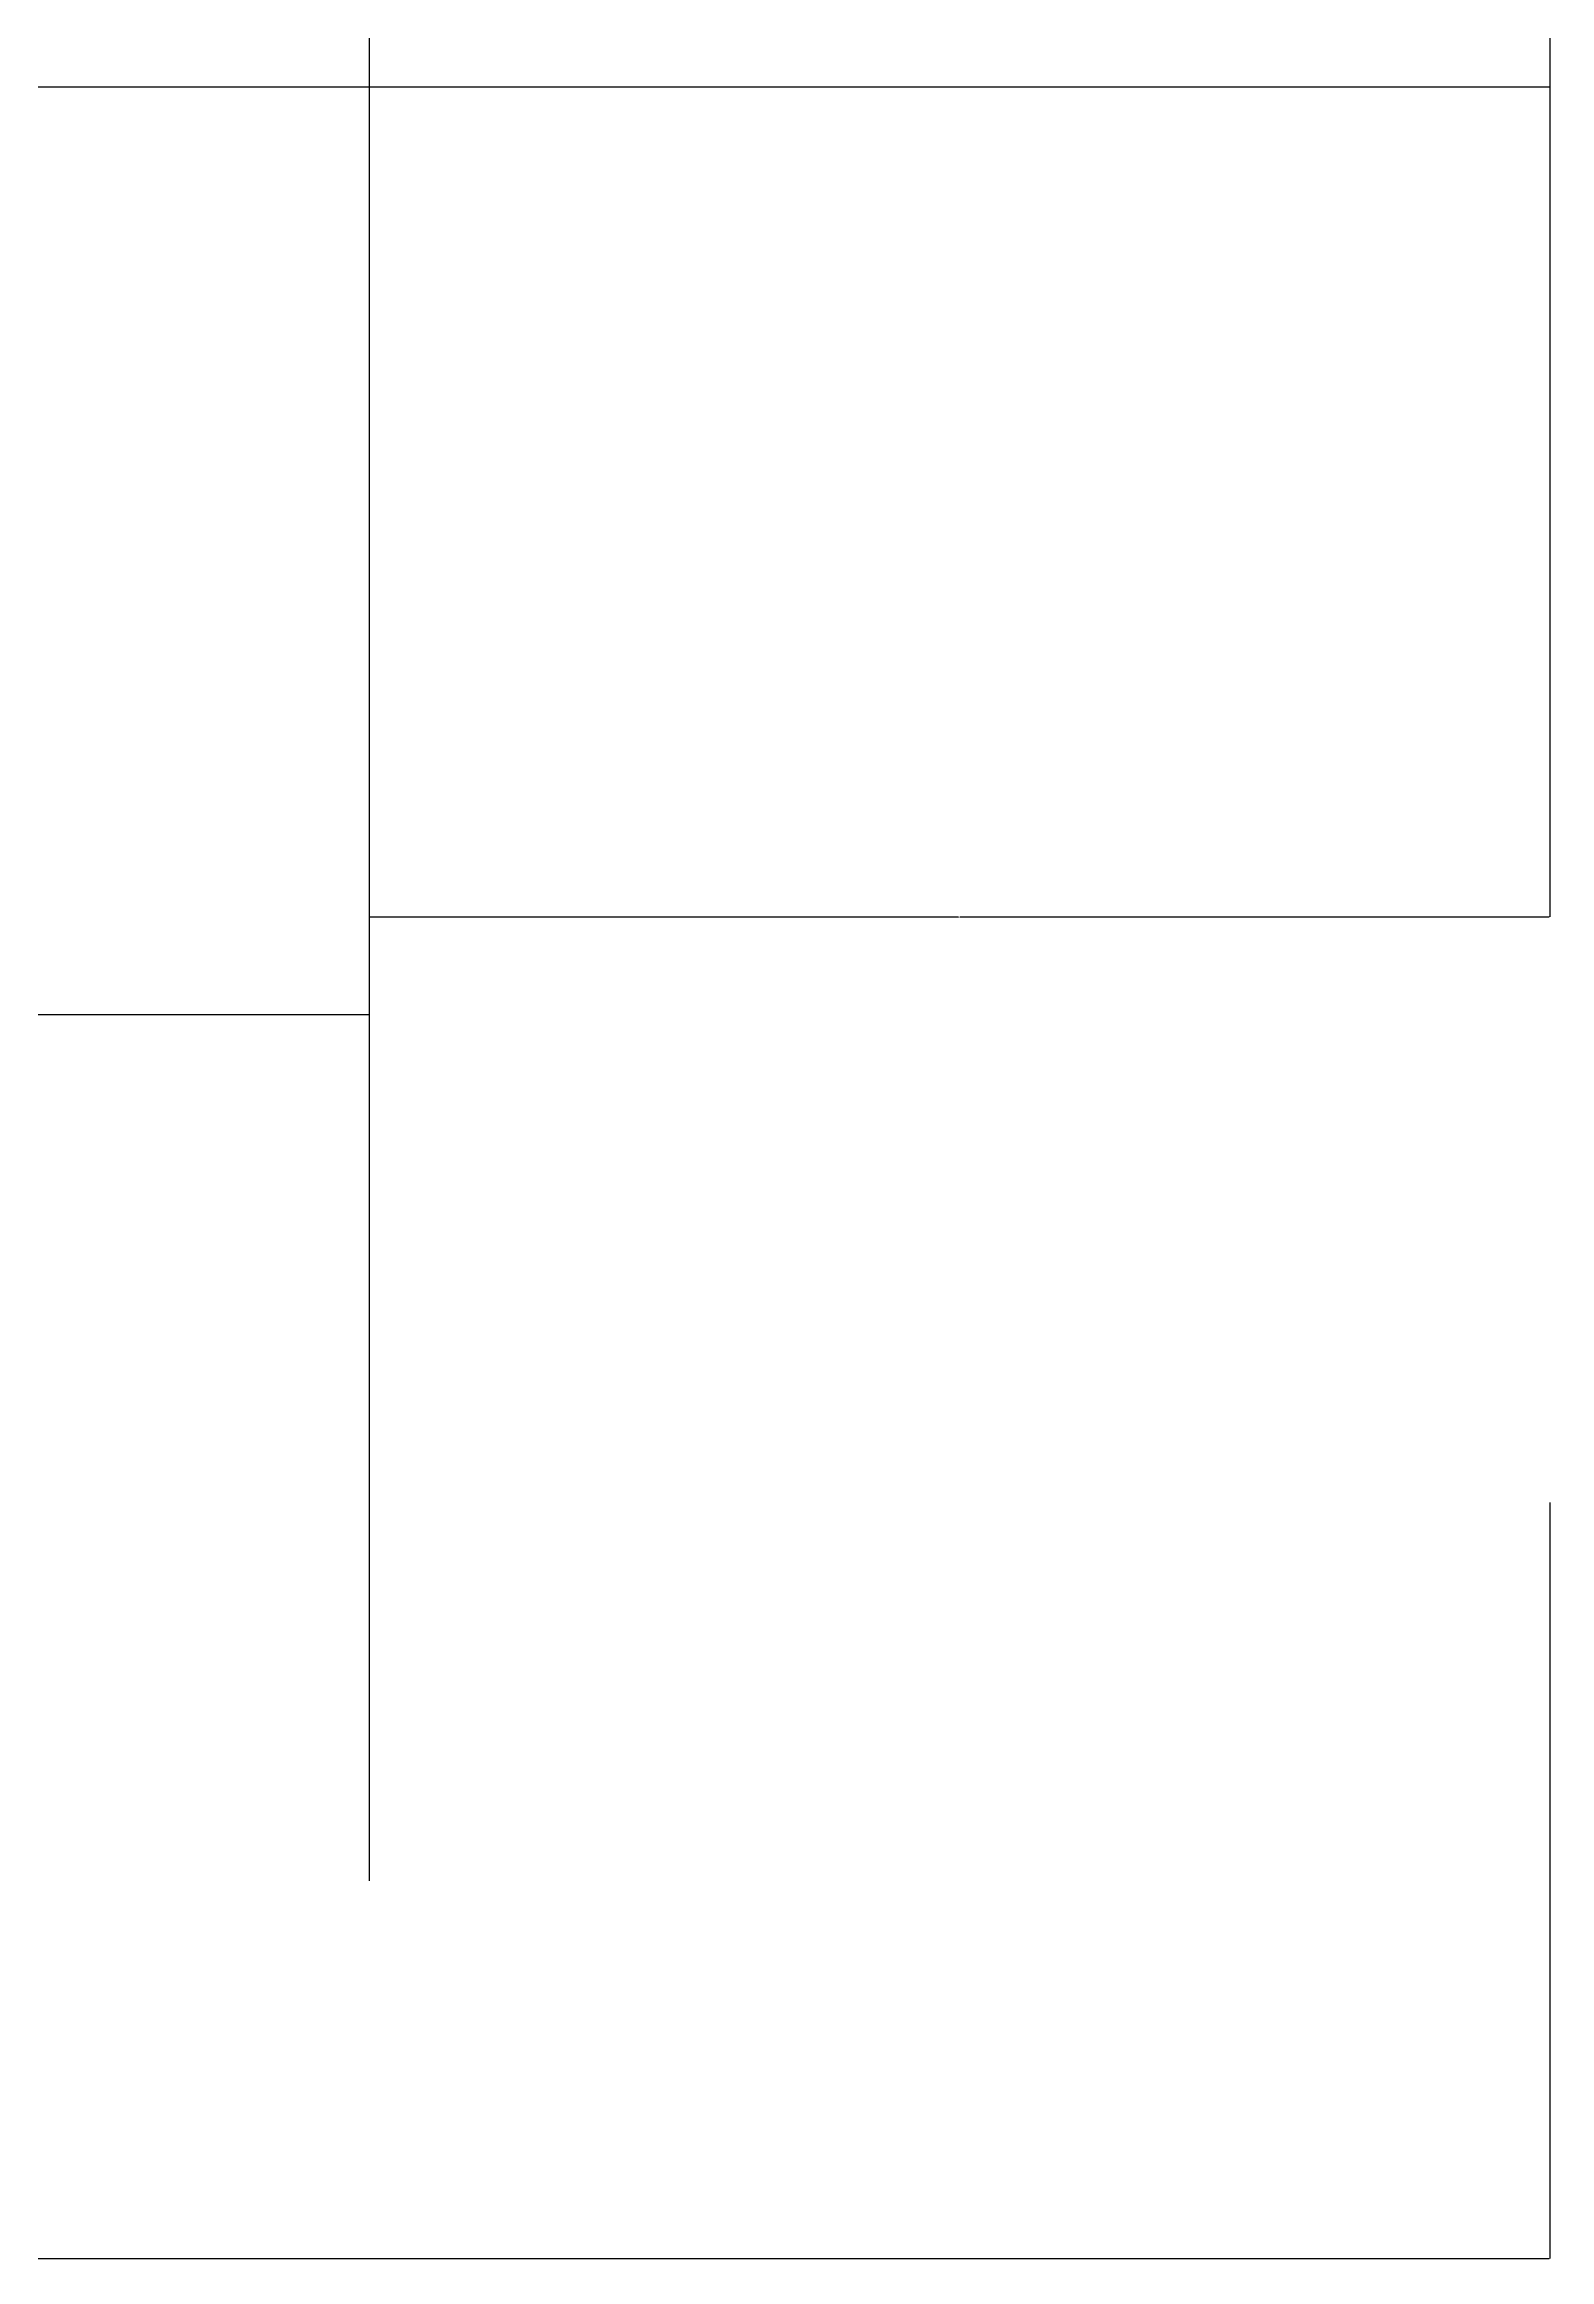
# Model space of a CAD drawing. Header units: metres. Extents: x 5647 to 73999, y 8406 to 50306.
# Drawn here: x 15644 to 16415, y 32247 to 33382 of the extents above; entities that cross this region are included whole.
import ezdxf

# ---------------------------------------------------------------- set-up
doc = ezdxf.new("R2010")
doc.units = ezdxf.units.M
for name, color, linetype in [('AXIS', 9, 'Continuous'), ('CCX', 7, 'Continuous'), ('LIS', 2, 'Continuous')]:
    doc.layers.add(name, color=color, linetype=linetype)
doc.dimstyles.get("Standard").update_dxf_attribs({"dimtxt": 2.5, "dimasz": 2.5, "dimexe": 1.25, "dimexo": 0.625, "dimtad": 1, "dimcen": 2.5, "dimazin": 3, "dimtfac": 1, "dimtmove": 0, "dimatfit": 3})

# ---------------------------------------------------------------- blocks, each defined once
blk = doc.blocks.new('_CLOSEDFILLED')
at = {"color": 0, "linetype": 'BYBLOCK'}
blk.add_solid([(-1, 0.2), (0, 0), (-1, -0.2)], dxfattribs=at)
blk = doc.blocks.new('*D8')
for p, q in [((13390.79, 32634.64), (13390.79, 32247.35)), ((16415.09, 32634.64), (16415.09, 32247.35)), ((13391.04, 32247.35), (14902.44, 32247.35)), ((14903.44, 32247.35), (16414.84, 32247.35))]:
    blk.add_line(p, q)
at = {"layer": 'Defpoints'}
for p in [(13390.79, 32634.64), (16415.09, 32634.64), (13390.79, 32247.35)]:
    blk.add_point(p, dxfattribs=at)
at = {"xscale": 0.25, "yscale": 0.25, "rotation": 180}
blk.add_blockref('_CLOSEDFILLED', (13390.79, 32247.35), dxfattribs=at)
at = {"xscale": 0.25, "yscale": 0.25}
blk.add_blockref('_CLOSEDFILLED', (16415.09, 32247.35), dxfattribs=at)
at = {"insert": (14902.94, 32247.35), "char_height": 1, "attachment_point": 5}
blk.add_mtext('A', dxfattribs=at)
blk = doc.blocks.new('*D98')
for p, q in [((14902.94, 33359.9), (14902.94, 32884.64)), ((15810.23, 33359.9), (15810.23, 32884.64)), ((14903.19, 32884.64), (15356.085, 32884.64)), ((15357.085, 32884.64), (15809.98, 32884.64))]:
    blk.add_line(p, q)
at = {"layer": 'Defpoints'}
for p in [(14902.94, 33359.9), (15810.23, 33359.9), (14902.94, 32884.64)]:
    blk.add_point(p, dxfattribs=at)
at = {"layer": 'CCX', "xscale": 0.25, "yscale": 0.25, "rotation": 180}
blk.add_blockref('_CLOSEDFILLED', (14902.94, 32884.64), dxfattribs=at)
at = {"layer": 'CCX', "xscale": 0.25, "yscale": 0.25}
blk.add_blockref('_CLOSEDFILLED', (15810.23, 32884.64), dxfattribs=at)
at = {"layer": 'CCX', "insert": (15356.585, 32884.64), "char_height": 1, "attachment_point": 5}
blk.add_mtext('e', dxfattribs=at)
blk = doc.blocks.new('*D101')
for p, q in [((15810.23, 33359.9), (15810.23, 32934.64)), ((16415.09, 33359.9), (16415.09, 32934.64)), ((15810.48, 32934.64), (16112.16, 32934.64)), ((16113.16, 32934.64), (16414.84, 32934.64))]:
    blk.add_line(p, q)
at = {"layer": 'Defpoints'}
for p in [(15810.23, 33359.9), (16415.09, 33359.9), (15810.23, 32934.64)]:
    blk.add_point(p, dxfattribs=at)
at = {"layer": 'CCX', "xscale": 0.25, "yscale": 0.25, "rotation": 180}
blk.add_blockref('_CLOSEDFILLED', (15810.23, 32934.64), dxfattribs=at)
at = {"layer": 'CCX', "xscale": 0.25, "yscale": 0.25}
blk.add_blockref('_CLOSEDFILLED', (16415.09, 32934.64), dxfattribs=at)
at = {"layer": 'CCX', "insert": (16112.66, 32934.64), "char_height": 1, "attachment_point": 5}
blk.add_mtext('c', dxfattribs=at)

msp = doc.modelspace()

# ---------------------------------------------------------------- linework, layer by layer
at = {"layer": 'AXIS'}
msp.add_line((15810.23, 36384.2), (15810.23, 32440.87), dxfattribs=at)
at = {"layer": 'LIS'}
for p in [(16415.09, 36384.2), (13390.79, 33359.9)]:
    msp.add_line(p, (16415.09, 33359.9), dxfattribs=at)

# ---------------------------------------------------------------- dimensions: what is measured, and where the dimension line sits
dim = msp.add_linear_dim(base=(13390.79, 32247.35), p1=(13390.79, 32634.64), p2=(16415.09, 32634.64), text='A', dimstyle='Standard')
dim.commit()
dim.dimension.update_dxf_attribs({"geometry": '*D8', "text_midpoint": (14902.94, 32247.35)})
at = {"layer": 'CCX'}
for base, p1, p2, text, picture, middle in [((14902.94, 32884.64), (14902.94, 33359.9), (15810.23, 33359.9), 'e', '*D98', (15356.585, 32884.64)), ((15810.23, 32934.64), (15810.23, 33359.9), (16415.09, 33359.9), 'c', '*D101', (16112.66, 32934.64))]:
    dim = msp.add_linear_dim(base=base, p1=p1, p2=p2, text=text, dimstyle='Standard', dxfattribs=at)
    dim.commit()
    dim.dimension.update_dxf_attribs({"geometry": picture, "text_midpoint": middle})

doc.saveas('drawing.dxf')
